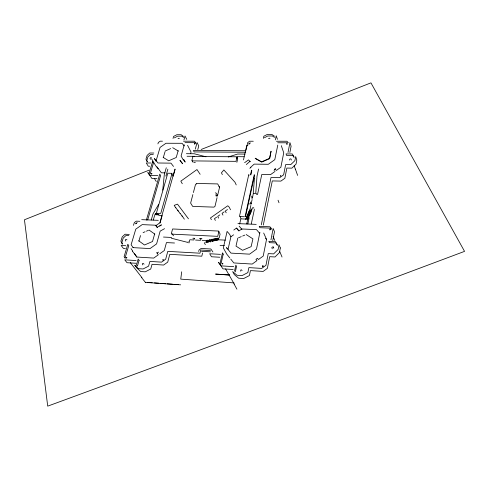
<?xml version="1.0" encoding="UTF-8"?>
<svg xmlns="http://www.w3.org/2000/svg" width="489" height="489" viewBox="0 0 489 489"><rect width="100%" height="100%" fill="white"/><g stroke="black" fill="none" stroke-linecap="round" stroke-linejoin="round"><path stroke-width="0.73" d="M255.778 192.794L257 176.291L258.565 169.06M162.739 190.129L164.298 174.652L166.284 167.758M282.031 257.025L279.659 251.248M270.949 239.793L273.155 228.504L274.5 231.707L272.752 240.692M288.009 152.519L289.94 142.629L291.089 146.187L289.861 152.519M278.039 200.221L279.011 202.758M263.687 233.027L266.529 239.421L263.216 256.071L258.467 259.518L257.446 258.29L255.955 259.372L256.976 260.6L252.22 264.06L233.815 262.941L230.729 259.078M263.32 225.056L272.294 180.924L280.918 181.095L284.867 178.265L286.841 168.069L291.896 168.137L296.041 164.127L296.792 160.105L295.668 156.584L294.904 160.63L290.729 164.652L285.649 164.597L283.644 174.836L279.671 177.678L270.992 177.525L261.303 224.848M259.91 232.385L256.474 249.17L249.592 254.158L230.991 253.119L226.56 247.605L227.226 248.84M277.783 145.068L274.794 159.665L268.314 164.286L254.201 164.121L250.447 167.464M275.38 139.878L276.23 135.801L277.452 139.353M251.297 223.876L254.378 209.353M248.443 213.033L248.62 212.202L251.242 212.293M249.237 211.114L249.414 210.288L251.377 210.356M249.677 209.653L249.5 210.472L250.808 210.521M253.241 193.137L254.476 177.947M246.725 223.919L248.1 217.55L252.581 207.721L253.675 207.758L253.883 208.228M250.026 209.206L250.833 205.453M249.469 203.907L251.157 203.962L252.116 199.5M251.322 197.984L252.44 198.014L253.326 193.332L256.554 193.418M234.109 284.066L236.902 289.158M247.837 223.962L249.207 217.593M234.512 271.218L235.832 265.13L236.535 266.413L235.362 271.817M245.753 219.512L245.936 218.669L247.923 218.748M263.369 138.381L263.84 136.229L267.22 134.475L271.853 134.457L274.512 136.211M246.028 218.858L246.205 218.015L248.192 218.094M246.835 216.902L247.018 216.065L248.999 216.138M247.642 214.958L247.819 214.127L250.454 214.225M239.659 224.048L240.9 218.418L239.983 216.493M250.619 174.506L251.572 170.19M250.826 174.995L251.774 170.679M237.77 238.131L236.01 246.12L242.593 250.301L251.114 246.652L252.923 238.864L246.169 234.524M228.057 249.329L230.887 236.78L229.585 234.268L227.098 231.419L223.32 247.905L226.707 254.054L229.757 257.868M243.479 159.927L246.798 145.441L247.886 145.447M246.028 150.007L247.727 142.58L249.634 141.235L253.278 141.235M216.266 240.472L216.615 238.302L216.15 240.264M216.963 240.105L217.428 238.137L217.079 240.313M217.782 239.94L218.241 237.972L217.892 240.148M236.994 158.02L237.312 156.669M237.098 158.247L237.409 156.902M219.17 238.021L220.093 234.066L218.754 231.584M236.872 162.324L237.562 159.371L236.792 157.58M213.84 240.955L214.188 238.791L213.724 240.747M214.53 240.588L214.995 238.626L214.647 240.796M215.343 240.429L215.802 238.461L215.46 240.637M211.303 241.23L211.774 239.274L211.578 240.784M212.11 241.071L212.574 239.115L212.226 241.279M212.758 241.56L213.381 238.95L213.033 241.114M208.901 241.707L209.371 239.757L209.176 241.266M209.702 241.548L210.172 239.598L209.818 241.755M210.349 242.043L211.089 239.641M210.618 241.597L210.93 240.295M217.055 197.648L214.977 206.407L213.974 207.128L192.69 206.413L190.631 203.106L192.862 194.585M196.242 183.888L196.389 184.176L196.578 183.454L217.684 183.919L219.567 187.293L217.44 196.046L216.052 196.01M206.511 242.183L206.981 240.24L206.633 242.391M207.305 242.024L207.776 240.081L207.428 242.232M207.947 242.52L208.693 240.123M208.222 242.073L208.534 240.771M204.757 242.532L204.567 243.314L205.337 244.622M202.568 253.045L201.804 256.193L169.799 254.323L167.721 262.11L163.632 265.044L152.042 264.298L150.74 268.999L145.245 271.829L140.649 271.517L136.975 268.082L134.744 265.227L138.436 268.675L143.057 268.981L148.589 266.132L149.909 261.413L161.566 262.141L165.679 259.188L167.788 251.364L199.977 253.198L200.753 250.038L210.466 250.576M205.838 242.544L206.15 241.248M198.687 251.523L199.078 249.946L201.138 248.467L210.838 248.993L212.911 251.969M194.286 238.443L193.895 239.977L189.793 239.769L188.974 242.978M188.167 241.682L187.965 242.452L171.394 238.229M193.393 192.544L195.588 184.157M197.77 149.591L198.754 145.924L197.079 142.525L195.294 149.151M190.679 153.479L191.052 152.103L187.562 145.288M185.099 162.006L183.705 159.273M184.237 144.768L181.101 156.009L182.794 159.176L185.117 161.926M174.989 169.06L159.903 222.788L155.887 225.643L157.427 227.715M160.05 223.015L162.128 215.594L158.784 215.466M173.375 175.52L175.117 169.298M183.95 139.897L185.038 135.997L186.767 139.396M153.314 220.007L154.665 215.307M165.893 176.077L167.861 169.194M151.254 219.983L152.996 213.931L158.68 204.353M147.69 219.958L160.6 175.527L159.775 174.133L146.376 220.099M173.02 138.46L173.613 136.413L176.871 134.726L181.126 134.713L183.436 136.394M140.514 235.545L138.907 241.059L138.717 240.802L144.487 244.995L152.519 241.523L154.677 233.883L154.854 234.145L149.047 230.038M165.05 151.645L163.295 157.654L163.13 157.366L168.693 160.802L176.242 157.482L178.143 150.759L178.296 151.046L172.703 147.684M133.491 225.362L134.334 222.55L136.303 221.156L139.866 221.303M157.923 143.888L158.344 142.482L160.19 141.187L162.452 141.193M125.086 257.892L128.772 245.564L127.812 244.298L124.108 256.658L125.215 258.29M163.1 259.959L162.935 260.258L162.861 259.628L163.369 259.8M136.26 223.681L136.743 223.339M246.352 164.53L250.068 161.248M233.797 230.038L236.493 228.094L239.017 230.924L241.725 228.974L256.481 229.622L259.69 233.345M230.887 236.78L233.601 234.824M157.11 253.125L158.552 252.092M274.286 169.457L275.686 168.46M274.036 170.404L275.423 169.408L276.407 170.435L280.869 167.244L283.742 152.806L281.316 145.679M159.744 253.779L164.298 250.521L166.456 242.581L174.512 243.002M275.014 171.431L270.545 174.628L261.786 174.481L257.544 194.445L256.383 194.219M159.726 226.083L161.449 224.854L157.128 227.275L155.594 225.203L142.201 224.616L135.759 229.182L131.125 244.757L133.142 247.666M249.824 168.289L250.949 167.495M126.431 257.844L126.993 257.74L126.168 257.52L126.425 258.149M135.257 223.852L137.226 222.458M248.326 144.084L250.227 142.733M244.634 162.66L248.54 159.885L250.27 161.743M216.621 217.165L214.445 218.699L215.374 220.429M219.879 214.873L217.703 216.401L218.62 218.143M224.219 211.816L222.049 213.345L222.947 215.093M227.471 209.524L225.301 211.052L226.187 212.813M151.443 173.882L151.975 173.772L151.755 173.399L151.217 173.516L151.443 174.145M264.396 137.751L267.764 135.997L272.391 135.985L274.512 137.391M174.384 137.867L177.629 136.18L181.877 136.174L183.607 137.433M178.033 138.595L178.766 138.271L179.316 138.595M165.245 150.973L170.673 148.583M268.547 138.521L269.323 138.185L269.952 138.521M143.1 232.617L145.086 231.755M146.407 231.187L148.387 230.325M238.473 237.831L241.273 236.627M242.672 236.028L244.769 235.123M164.542 228.681L160.16 231.12L156.596 243.889L150.019 248.583L132.977 247.63M149.218 170.117L24.45 219.763L47.708 406.139C186.871 355.124 325.79 303.455 464.55 251.37L370.955 82.861L201.181 149.469M228.277 156.975L237.66 154.041L245.044 154.09M183.534 141.199L194.402 141.205L195.563 142.525M276.444 141.248L286.884 141.254L288.278 142.629M185.007 142.654L195.129 142.666L195.9 143.546M277.715 142.77L287.385 142.782M245.857 150.746L193.412 150.478L194.145 151.926L245.71 152.232M153.815 153.039L149.744 153.014L147.11 155.416L145.966 159.169L147.122 161.633M186.413 153.693L194.127 153.742L205.961 156.792M153.289 154.445L150.575 154.426L147.953 156.828L146.81 160.569L147.391 161.798M187.061 156.26L194.756 156.321M238.198 156.676L244.09 156.724M193.833 162.58L195.337 162.599M150.704 163.008L146.284 162.953L148.259 166.205L149.726 166.223M295.387 169.084L297.624 175.41M164.946 172.862L161.352 172.8L156.987 166.853M249.145 175.288L248.773 174.604L239.573 215.924L239.879 216.572L244.402 216.737M157.868 175.472L149.995 175.331L147.831 172.562L151.969 178.546L156.957 178.644M250.68 209.225L251.982 209.268M251.768 211.016L249.152 210.924L248.968 211.749L250.936 211.816M250.851 211.627L248.883 211.56L248.705 212.391L250.674 212.458M250.325 212.911L248.351 212.843L248.174 213.675L250.148 213.742M250.056 213.552L248.088 213.485L247.905 214.316L249.879 214.39M249.531 214.842L247.556 214.775L247.373 215.606L249.347 215.68M249.262 215.49L247.287 215.417L247.104 216.254L249.084 216.327M155.643 213.345L157.696 213.424M248.73 216.792L246.749 216.713L246.566 217.556L248.546 217.629M155.27 213.925L158.008 214.029M248.461 217.44L246.48 217.367L246.297 218.204L248.278 218.283M155.416 214.145L158.155 214.249M154.891 214.5L159.011 214.659M155.037 214.726L158.467 214.854M241.126 218.876L248.192 219.151M141.7 219.653L158.289 220.337M237.947 223.62L256.193 224.372M129.322 234.439L125.043 234.231L122.213 236.872L120.917 241.114L122.073 243.987M192.837 238.229L194.488 238.314M199.463 238.559L201.126 238.638M201.981 238.821L200.881 238.766L200.496 240.313L195.545 240.062M163.473 237.055L171.602 237.458M217.538 239.738L225.411 240.13M128.845 235.649L125.997 235.509L123.179 238.143L121.889 242.379L122.586 244.097M202.153 240.392L206.309 240.6M273.461 247.465L273.265 247.018L272.373 246.969L271.792 247.648L272.3 248.815M220.05 245.392L224.42 245.625M125.801 245.729L121.156 245.472L123.424 248.388L125.404 248.498M201.535 251.334L210.478 251.835M220.398 254.359L209.708 253.754L211.474 256.756L219.824 257.245M132.397 251.175L136.871 257.049L153.735 258.076L158.302 254.812L156.669 252.526M136.107 260.545L124.75 259.836L127.024 262.697L136.058 263.278M233.724 266.658L221.254 265.882L218.546 262.416L222.972 268.846L233.174 269.494M181.694 271.805L180.753 279.133L234.011 282.899M147.696 282.41L152.189 282.746M154.438 282.911L158.931 283.241M160.429 283.351L165.673 283.736M167.171 283.846L172.415 284.231M173.913 284.341L178.406 284.671M180.655 284.836L145.404 282.397L141.627 277.599M215.282 192.843L216.199 193.161L217.544 195.728L215.417 194.952M280.937 175.747L280.393 175.606L280.393 176.272M250.081 143.607L249.573 143.485L249.592 144.145M271.395 228.43L269.946 226.786L259.243 226.334L259.855 227.703L270.527 228.161L271.493 229.255M265.606 238.351L266.529 239.421M184.286 145.918L182.03 143.295L165.991 143.265L160.08 147.397L155.973 161.205L154.42 158.558L157.984 162.996L170.942 163.149L173.516 166.437M239.188 226.156L241.945 229.433M236.493 228.094L238.785 230.832M158.088 168.723L155.624 165.643L151.712 159.035M218.974 186.553L219.567 187.293M145.447 282.245L145.789 282.685M130.276 262.599L141.932 277.624M175.893 207.752L178.161 211.077M177.739 210.16L180.001 213.491M180.209 213.393L182.483 216.737M182.073 215.838L184.353 219.188M142.446 264.904L142.36 263.712L143.161 263.363L144.053 264.213M125.795 241.083L125.288 239.995L125.869 239.365L126.957 239.83M131.028 248.595L132.702 251.016M134.328 253.369L136.871 257.049M293.975 156.572L292.281 153.956L286.053 153.913L286.566 155.423L292.77 155.471L294.121 157.562M172.177 233.809L173.461 235.79M154.322 178.369L156.254 181.541M175.716 207.88L174.2 205.362L177.501 204.145L188.473 218.815M150.502 159.298L150.031 158.253L150.569 157.69L151.303 157.696L151.578 158.161M171.828 173.846L173.179 176.211M225.588 268.901L234.274 284.078M277.214 244.726L275.46 241.633L268.858 241.309L269.457 242.66L276.034 242.99L277.434 245.454M182.281 183.742L180.826 181.15L196.969 169.561L200.148 174.286M211.395 219.689L210.453 217.953L227.782 205.765L229.243 207.189L230.508 209.769M240.753 271.181L240.667 270.093L241.346 269.806L242.116 270.6M192.177 160.82L192.831 162.091M222.336 174.628L221.468 172.794L223.846 169.958L235.013 182.275L236.23 184.934M250.325 202.079L251.157 203.962M251.615 196.12L252.44 198.014M273.773 248.186L273.265 247.018M273.039 236.34L274.794 240.441M289.732 160.056L289.567 159.555L290.105 158.943L290.949 158.956L291.42 160.074M294.176 165.618L295.362 169.218M280.331 247.954L279.47 252.55L275.014 256.976L269.653 256.676L267.391 268.333L263.161 271.419L250.429 270.6L249.408 275.564L243.65 278.541L238.601 278.198L234.292 274.555L232.642 271.603L236.976 275.258L242.055 275.594L247.856 272.593L248.889 267.611L261.701 268.412L265.961 265.307L268.253 253.589L273.644 253.889L278.137 249.439L279.005 244.818L280.331 247.954M271.04 151.278L269.567 158.332L261.591 161.81L255.179 158.204L255.301 158.503L261.707 162.11L269.683 158.632L271.04 151.278M254.531 175.38L245.509 216.78L245.209 216.138L254.249 174.701L254.531 175.38M223.21 254.158L220.955 264.036L220.215 262.758L222.483 252.856L223.21 254.158M218.858 231.511L217.721 236.34L171.602 234.127L171.321 233.687L172.593 228.968L218.614 231.052L218.858 231.511M236.951 157.232L235.985 161.346L192.079 160.887L191.859 160.465L192.941 156.437L236.762 156.792L236.951 157.232M171.926 173.778L160.747 213.418L156.786 213.271L156.492 212.819L167.788 173.24L171.657 173.302L171.926 173.778M139.09 260.331L137.433 266.083L136.48 264.855L138.142 259.091L139.09 260.331M152.58 161.694L149.316 172.586L150.166 173.974L153.418 163.094L152.58 161.694M262.734 266.083L262.575 266.395L262.929 265.674L263.302 266.267L262.734 266.083M222.446 263.284L222.385 264.164L222.96 263.718L222.446 263.284M269.971 229.103L269.867 229.983L270.448 229.561L269.971 229.103M286.89 143.522L286.786 144.389L287.33 144.004L286.89 143.522M194.512 143.375L194.451 144.206L194.977 143.833L194.512 143.375M229.72 275.026L215.557 274.091L229.732 275.044M182.599 163.717L180.013 160.465L182.599 163.717"/></g></svg>
